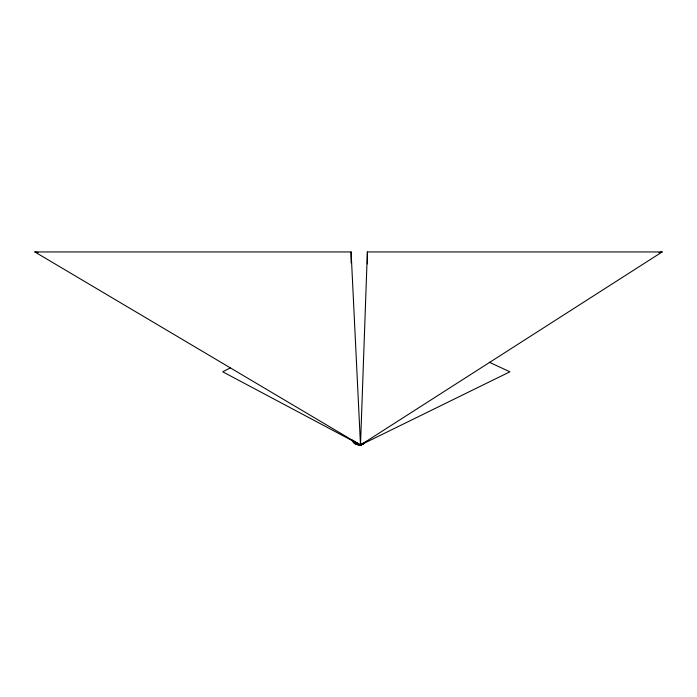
<?xml version="1.0" encoding="UTF-8"?>
<svg xmlns="http://www.w3.org/2000/svg" width="697" height="697" viewBox="0 0 697 697"><rect width="100%" height="100%" fill="white"/><g stroke="black" fill="none" stroke-linecap="round" stroke-linejoin="round"><path stroke-width="1.05" d="M357.23 444.799L360.497 445.052L367.371 251.948L662.15 251.948L360.497 445.052L355.348 444.067L352.394 441.34L360.497 445.052L363.128 444.067L366.082 441.34M355.348 444.067L360.497 445.052L361.874 443.553M353.701 442.891L360.497 445.052L361.978 443.484M230.402 367.816L222.726 371.797L360.497 445.052L362.109 443.675M363.128 444.067L360.497 445.052L351.096 251.948L34.85 251.948L360.497 445.052L363.686 442.935M352.412 440.077L360.497 445.052L364.775 442.891M360.497 445.052L509.916 371.797L489.294 362.24M658.97 252.645L662.15 251.948M359.234 445.052L361.246 444.799M34.85 251.948L38.039 252.593M367.371 251.948L367.371 263.884M351.096 251.948L351.096 262.804"/></g></svg>
